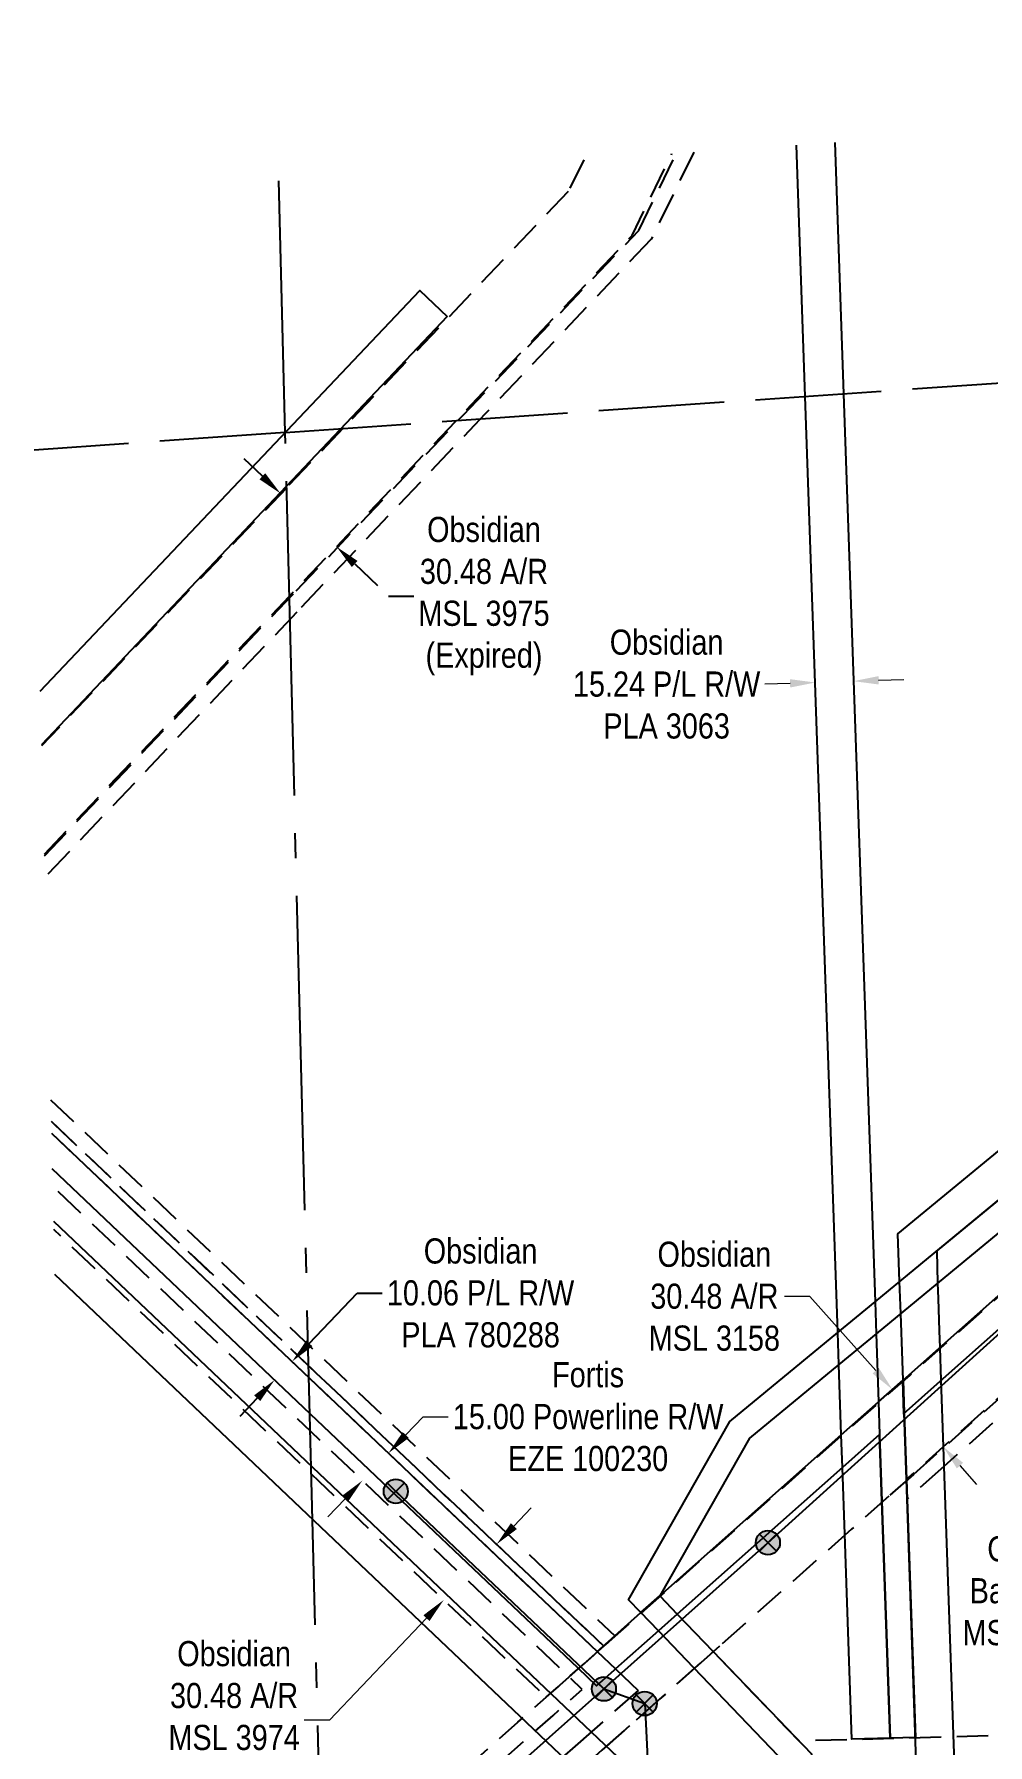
# Model space of a CAD drawing. Extents: x 623995 to 631000, y 5840139 to 5844688.
# Drawn here: x 624875 to 625255, y 5841403 to 5842083 of the extents above; entities that cross this region are included whole.
import ezdxf

# ---------------------------------------------------------------- set-up
doc = ezdxf.new("R2010")
doc.units = 0
doc.header["$LTSCALE"] = 5
doc.header["$PDSIZE"] = 0.5
for name, pattern in [('foc-ACCESSROAD', [3.75, 2.5, -1.25]), ('foc-FLOWLINE', [3.75, 2.5, -1.25]), ('foc-QUARTERLINE', [33, 25, -3, 2, -3]), ('foc-UNSURVEYED', [12.5, 10, -2.5]), ('POWERLINE5', [7.8, 2.4, -0.6, 0.6, -0.6, 0.6, -0.6, 2.4])]:
    doc.linetypes.add(name, pattern=pattern)
doc.layers.get('Defpoints').update_dxf_attribs({"color": 9})
for name, color, linetype in [('AS-POWER', 104, 'foc-POWER'), ('AS-POWER-EXISTING', 72, 'POWERLINE5'), ('C-RW', 13, 'Continuous'), ('C-WS', 13, 'foc-ACCESSROAD'), ('F-EZE', 190, 'foc-FLOWLINE'), ('L-QSEC', 8, 'foc-QUARTERLINE'), ('L-USEC', 7, 'foc-UNSURVEYED')]:
    doc.layers.add(name, color=color, linetype=linetype)
for name, color, linetype, lineweight in [('C-AR-T', 13, 'Continuous', 9), ('C-RW-T', 13, 'Continuous', 9), ('C-WS-T', 13, 'Continuous', 9), ('F-EZE-T', 190, 'Continuous', 9)]:
    doc.layers.add(name, color=color, linetype=linetype, lineweight=lineweight)
doc.styles.add('80CG', font='ARIALN.TTF', dxfattribs={"height": 10})
doc.styles.add('foc-LtypeFont', font='ARIALN.TTF', dxfattribs={"height": 7.35})
doc.linetypes.add('foc-POWER', pattern='A,6,-1,["P",foc-LtypeFont,S=0.2,R=0,X=-0.625,Y=-0.75],-1.24,4', length=12.24)
doc.dimstyles.new('Compass 5 000', dxfattribs={"dimscale": 5, "dimtxt": 9, "dimasz": 2, "dimexe": 0.2, "dimexo": 0.0625, "dimgap": 0.5, "dimtad": 0, "dimtih": 1, "dimtoh": 1, "dimzin": 0, "dimdsep": 46, "dimtxsty": '80CG', "dimcen": 0.1, "dimse1": 1, "dimse2": 1, "dimclrd": 256, "dimclrt": 256, "dimaunit": 1, "dimadec": 4, "dimazin": 0, "dimtfac": 0.06, "dimtofl": 0, "dimtmove": 0, "dimatfit": 1, "dimfxl": 0.2, "dimtolj": 1, "dimtzin": 0, "dimlwd": -1, "dimarcsym": 0})

# ---------------------------------------------------------------- blocks, each defined once
blk = doc.blocks.new('*D522')
at = {"layer": 'C-AR-T', "transparency": 16777216}
for p, q in [((625183.77, 5841580.94), (625173.77, 5841580.94)), ((625209.99, 5841551.39), (625183.77, 5841580.94)), ((625243.51, 5841513.61), (625250.14, 5841506.13))]:
    blk.add_line(p, q, dxfattribs=at)
for points in [[(625211.24, 5841552.49), (625208.75, 5841550.28), (625216.63, 5841543.91)], [(625244.75, 5841514.72), (625242.26, 5841512.51), (625236.87, 5841521.09)]]:
    blk.add_solid(points, dxfattribs=at)
at = {"layer": 'Defpoints', "color": 0, "transparency": 16777216}
for p in [(625216.63, 5841543.91), (625165.42, 5841498.48), (625185.66, 5841475.66)]:
    blk.add_point(p, dxfattribs=at)
at = {"layer": 'C-AR-T', "transparency": 16777216, "insert": (625145.84, 5841580.94), "char_height": 10, "attachment_point": 5, "style": '80CG'}
blk.add_mtext('\\A1;Obsidian\\P30.48 A/R\\PMSL 3158', dxfattribs=at)
blk = doc.blocks.new('*D532')
at = {"layer": 'C-RW-T', "transparency": 16777216}
for p, q in [((625211.17, 5841825.95), (625221.17, 5841826.29)), ((625175.94, 5841824.72), (625165.95, 5841824.38))]:
    blk.add_line(p, q, dxfattribs=at)
for points in [[(625175.89, 5841826.39), (625176, 5841823.06), (625185.94, 5841825.07)], [(625211.11, 5841827.61), (625211.23, 5841824.28), (625201.18, 5841825.6)]]:
    blk.add_solid(points, dxfattribs=at)
at = {"layer": 'Defpoints', "color": 0, "transparency": 16777216}
for p in [(625185.94, 5841825.07), (625185.94, 5841824.98), (625201.18, 5841825.51)]:
    blk.add_point(p, dxfattribs=at)
at = {"layer": 'C-RW-T', "transparency": 16777216, "insert": (625126.86, 5841824.38), "char_height": 10, "attachment_point": 5, "style": '80CG'}
blk.add_mtext('\\A1;Obsidian\\P15.24 P/L R/W\\PPLA 3063', dxfattribs=at)
blk = doc.blocks.new('*D539')
at = {"layer": 'C-WS-T', "transparency": 16777216}
for p, q in [((625066.13, 5841489.56), (625073.02, 5841496.81)), ((625031.35, 5841452.95), (624992.77, 5841412.34)), ((624992.77, 5841412.34), (624982.77, 5841412.34))]:
    blk.add_line(p, q, dxfattribs=at)
for points in [[(625064.92, 5841490.71), (625067.34, 5841488.41), (625059.25, 5841482.31)], [(625030.14, 5841454.1), (625032.56, 5841451.8), (625038.24, 5841460.2)]]:
    blk.add_solid(points, dxfattribs=at)
at = {"layer": 'Defpoints', "color": 0, "transparency": 16777216}
for p in [(625038.24, 5841460.2), (625085.25, 5841457.6), (625064.25, 5841435.49)]:
    blk.add_point(p, dxfattribs=at)
at = {"layer": 'C-WS-T', "transparency": 16777216, "insert": (624954.87, 5841412.34), "char_height": 10, "attachment_point": 5, "style": '80CG'}
blk.add_mtext('\\A1;Obsidian\\P30.48 A/R\\PMSL 3974\\P(Expired)', dxfattribs=at)
blk = doc.blocks.new('*D540')
at = {"layer": 'C-WS', "transparency": 16777216}
for p, q in [((624966.11, 5841907.1), (624958.86, 5841913.99)), ((625002.82, 5841872.22), (625016.28, 5841859.43)), ((625016.28, 5841859.43), (625026.28, 5841859.43))]:
    blk.add_line(p, q, dxfattribs=at)
for points in [[(624967.26, 5841908.31), (624964.96, 5841905.89), (624973.36, 5841900.21)], [(625003.97, 5841873.42), (625001.68, 5841871.01), (624995.57, 5841879.1)]]:
    blk.add_solid(points, dxfattribs=at)
at = {"layer": 'Defpoints', "color": 0, "transparency": 16777216}
for p in [(624995.57, 5841879.1), (624916.77, 5841840.65), (624938.98, 5841819.54)]:
    blk.add_point(p, dxfattribs=at)
at = {"layer": 'C-WS', "transparency": 16777216, "insert": (625054.23, 5841859.43), "char_height": 10, "attachment_point": 5, "style": '80CG'}
blk.add_mtext('\\A1;Obsidian\\P30.48 A/R\\PMSL 3975\\P(Expired)', dxfattribs=at)
blk = doc.blocks.new('*D542')
at = {"layer": 'C-RW', "transparency": 16777216}
for p, q in [((624984.78, 5841562.23), (625003.8, 5841582.25)), ((625003.8, 5841582.25), (625013.8, 5841582.25)), ((624964.07, 5841540.43), (624957.18, 5841533.18))]:
    blk.add_line(p, q, dxfattribs=at)
for points in [[(624983.57, 5841563.37), (624985.99, 5841561.08), (624977.89, 5841554.98)], [(624962.86, 5841541.58), (624965.28, 5841539.28), (624970.96, 5841547.68)]]:
    blk.add_solid(points, dxfattribs=at)
at = {"layer": 'Defpoints', "color": 0, "transparency": 16777216}
for p in [(624977.89, 5841554.98), (625026.04, 5841509.24), (625019.1, 5841501.94)]:
    blk.add_point(p, dxfattribs=at)
at = {"layer": 'C-RW', "transparency": 16777216, "insert": (625052.89, 5841582.25), "char_height": 10, "attachment_point": 5, "style": '80CG'}
blk.add_mtext('\\A1;Obsidian\\P10.06 P/L R/W\\PPLA 780288', dxfattribs=at)
blk = doc.blocks.new('*D553')
at = {"layer": 'Defpoints', "color": 0, "transparency": 16777216}
for p in [(625014.4, 5841520.3), (625016.23, 5841518.55), (625004.05, 5841509.43)]:
    blk.add_point(p, dxfattribs=at)
at = {"layer": 'F-EZE-T', "transparency": 16777216}
for p, q in [((625023.12, 5841525.8), (625030.02, 5841533.04)), ((625030.02, 5841533.04), (625040.02, 5841533.04)), ((624998.99, 5841500.44), (624992.1, 5841493.19))]:
    blk.add_line(p, q, dxfattribs=at)
for points in [[(625021.92, 5841526.95), (625024.33, 5841524.65), (625016.23, 5841518.55)], [(624997.78, 5841501.59), (625000.2, 5841499.29), (625005.88, 5841507.68)]]:
    blk.add_solid(points, dxfattribs=at)
at = {"layer": 'F-EZE-T', "transparency": 16777216, "insert": (625095.65, 5841533.04), "char_height": 10, "attachment_point": 5, "style": '80CG'}
blk.add_mtext('\\A1;Fortis\\P15.00 Powerline R/W\\PEZE 100230', dxfattribs=at)
blk = doc.blocks.new('POWERPOLE')
h = blk.add_hatch(color=255)
edge = h.paths.add_edge_path()
edge.add_arc((0, 0), 0.96, 0, 360)
at = {"linetype": 'Continuous'}
for p, q in [((0.68, -0.68), (-0.68, 0.68)), ((-0.68, -0.68), (0.68, 0.68))]:
    blk.add_line(p, q, dxfattribs=at)
blk.add_circle((0, 0), 0.96, dxfattribs=at)

msp = doc.modelspace()

# ---------------------------------------------------------------- linework, layer by layer
at = {"layer": 'AS-POWER', "flags": 128}
for points in [[(625016.717, 5841349.036), (625101.925, 5841424.804), (625167.141, 5841482.964), (625259.721, 5841566.656)], [(625019.169, 5841503.383), (625101.925, 5841424.804), (625118.132, 5841418.998), (625123.569, 5841307.407)]]:
    msp.add_lwpolyline(points, dxfattribs=at)
at = {"layer": 'C-RW', "flags": 128}
for points in [[(625822.866, 5842081.639), (625813.007, 5842072.892), (625783.52, 5842046.73), (625701.98, 5841974.387), (625675.167, 5841950.598), (625659.962, 5841937.107), (625622.427, 5841903.806), (625505.412, 5841799.988), (625327.722, 5841642.339), (625235.168, 5841560.223), (625220.603, 5841547.301), (625221.056, 5841534.253), (625235.62, 5841547.175), (625334.399, 5841634.814), (625512.089, 5841792.463), (625629.104, 5841896.281), (625718.427, 5841975.527), (625783.86, 5842033.583), (625813.347, 5842059.744), (625838.481, 5842082.043)], [(625193.731, 5842039.885), (625197.2, 5841939.909), (625209.729, 5841578.744), (625210.168, 5841566.069), (625211.108, 5841539), (625211.561, 5841525.948), (625212.48, 5841499.446)], [(624877.804, 5841821.593), (625028.67, 5841980.985), (625039.56, 5841970.677)], [(625280.178, 5841636.882), (625234.246, 5841598.977), (625234.6, 5841586.231), (625234.772, 5841580.06), (625235.215, 5841567.281), (625235.447, 5841560.594), (625235.9, 5841547.541), (625236.819, 5841521.039), (625237.089, 5841513.252), (625244.322, 5841303.915), (625185.69, 5841303.3), (625185.533, 5841318.294), (625228.805, 5841318.748), (625222.52, 5841500.327), (625222.25, 5841508.114), (625221.331, 5841534.614), (625220.877, 5841547.667), (625220.615, 5841555.232), (625219.959, 5841574.149), (625219.519, 5841586.824), (625218.863, 5841605.743), (625272.72, 5841650.188)], [(624882.221, 5841645.871), (624984.872, 5841548.347), (625099.206, 5841439.719), (625103.713, 5841443.718), (625116.613, 5841455.163), (625124.14, 5841461.841), (625196.306, 5841525.867), (625211.108, 5841539), (625220.877, 5841547.667), (625221.33, 5841534.614), (625222.25, 5841508.114), (625222.52, 5841500.327), (625225.801, 5841405.47), (625215.74, 5841405.192), (625212.48, 5841499.446), (625211.561, 5841525.948), (625196.759, 5841512.814), (625131.11, 5841454.569), (625123.583, 5841447.892), (625106.528, 5841432.762), (625105.885, 5841432.19), (625098.973, 5841426.058), (625091.65, 5841433.016), (624985.237, 5841534.113), (624882.578, 5841631.65)], [(625285.174, 5841627.969), (625210.168, 5841566.069), (625195.336, 5841553.83), (625159.854, 5841524.549), (625124.14, 5841461.841), (625131.11, 5841454.569), (625145.26, 5841439.808), (625184.448, 5841398.925), (625185.09, 5841347.416), (625175.034, 5841347.291), (625174.442, 5841394.832), (625137.733, 5841433.13), (625123.583, 5841447.892), (625116.613, 5841455.163), (625111.692, 5841460.298), (625152.03, 5841531.13), (625194.896, 5841566.504), (625209.729, 5841578.744), (625280.178, 5841636.882)]]:
    msp.add_lwpolyline(points, dxfattribs=at)
at = {"layer": 'C-RW'}
for points in [[(625212.48, 5841499.446), (625215.74, 5841405.192), (625200.497, 5841404.771), (625197.678, 5841486.314), (625196.759, 5841512.814), (625196.306, 5841525.867), (625195.336, 5841553.83), (625194.896, 5841566.504), (625181.978, 5841938.855), (625178.51, 5842038.831)], [(625039.56, 5841970.677), (624878.338, 5841800.345)], [(624883.102, 5841610.803), (625125.902, 5841380.121), (625125.755, 5841300.324), (625115.64, 5841255.081), (625124.095, 5841213.575), (625146.695, 5841195.496), (625191.059, 5841196.646), (625186.06, 5841270.94), (625185.51, 5841318.271), (625205.501, 5841318.504), (625206.045, 5841271.728), (625212.068, 5841182.22), (625192.551, 5841181.685), (625141.607, 5841180.365), (625110.487, 5841205.259), (625100.308, 5841255.227), (625110.764, 5841301.993), (625110.896, 5841373.695), (624883.635, 5841589.614)]]:
    msp.add_lwpolyline(points, dxfattribs=at)
at = {"layer": 'C-WS', "flags": 128}
for points in [[(624892.022, 5841255.934), (624992.741, 5841345.135), (625032.258, 5841380.134), (625043.483, 5841390.075), (625067.703, 5841411.526), (625078.97, 5841421.505), (625090.609, 5841431.814), (625094.324, 5841435.103), (625101.885, 5841441.8), (625106.396, 5841445.795), (625119.307, 5841457.228), (625126.839, 5841463.9), (625199.062, 5841527.863), (625213.874, 5841540.982), (625223.652, 5841549.642), (625330.892, 5841644.62), (625508.783, 5841802.17), (625625.931, 5841905.923), (625663.509, 5841939.203), (625678.731, 5841952.685), (625705.574, 5841976.459), (625787.207, 5842048.756), (625816.728, 5842074.903), (625824.378, 5842081.678)], [(624879.431, 5841756.861), (624976.895, 5841859.444), (625043.24, 5841929.272), (625113.102, 5842002.805), (625128.996, 5842035.402)], [(624882.101, 5841650.611), (624987.551, 5841550.428), (625101.885, 5841441.8), (625094.329, 5841435.097), (625090.617, 5841431.804), (625078.988, 5841421.485), (624988.659, 5841507.307), (624883.185, 5841607.516)]]:
    msp.add_lwpolyline(points, dxfattribs=at)
at = {"layer": 'C-WS'}
for points in [[(625871.762, 5842082.904), (625817.723, 5842035.045), (625788.203, 5842008.899), (625755.427, 5841979.871), (625646.151, 5841883.092), (625625.423, 5841864.733), (625617.866, 5841858.04), (625617.375, 5841857.606), (625593.335, 5841836.314), (625529.005, 5841779.339), (625224.99, 5841510.087), (625215.212, 5841501.427), (625200.399, 5841488.309), (625147.939, 5841441.848), (625140.407, 5841435.177), (625124.057, 5841420.696), (625101.143, 5841400.402), (625089.874, 5841390.423), (625052.505, 5841357.326), (624993.73, 5841305.272), (624893.024, 5841216.083)], [(625093.88, 5842032.97), (625087.751, 5842020.401), (624998.207, 5841926.157), (624975.789, 5841902.557), (624878.349, 5841799.912)]]:
    msp.add_lwpolyline(points, dxfattribs=at)
at = {"layer": 'C-WS', "flags": 128}
msp.add_lwpolyline([(625102.909, 5841401.966), (625145.432, 5841439.628), (625179.402, 5841404.189), (625269.337, 5841406.672), (625272.303, 5841284.858), (625205.896, 5841284.127), (625206.045, 5841271.728), (625211.066, 5841197.107), (625146.695, 5841195.496), (625124.095, 5841213.575), (625115.64, 5841255.081), (625125.755, 5841300.324), (625125.902, 5841380.121), (625102.909, 5841401.966)], close=True, dxfattribs=at)
at = {"layer": 'F-EZE'}
for points in [[(624879.449, 5841756.135), (624979.563, 5841861.507), (625045.907, 5841931.334), (625115.768, 5842004.867), (625130.715, 5842035.521)], [(625137.627, 5842035.999), (625120.758, 5842001.403), (625054.771, 5841931.947), (624979.781, 5841853.02), (624879.662, 5841747.643)], [(625106.393, 5841445.799), (625101.885, 5841441.8), (624987.551, 5841550.428), (624882.101, 5841650.612)], [(624882.221, 5841645.871), (624984.872, 5841548.347), (625099.206, 5841439.719), (625106.528, 5841432.762), (625115.522, 5841424.218), (625092.619, 5841403.907), (625081.358, 5841393.92), (624990.897, 5841313.701), (624892.758, 5841226.671)]]:
    msp.add_lwpolyline(points, dxfattribs=at)
at = {"layer": 'F-EZE', "flags": 128}
msp.add_lwpolyline([(625237.089, 5841513.252), (625222.52, 5841500.327), (625222.25, 5841508.114), (625236.819, 5841521.039), (625526.03, 5841777.632), (625590.31, 5841834.663), (625592.53, 5841828.607), (625530.014, 5841773.141), (625237.089, 5841513.252)], close=True, dxfattribs=at)
for points in [[(624881.888, 5841659.097), (624987.333, 5841558.916), (625106.393, 5841445.799)], [(624892.265, 5841246.27), (624990.394, 5841333.3), (625070.441, 5841404.293), (625081.702, 5841414.279), (625093.334, 5841424.596), (625087.938, 5841429.723), (624985.417, 5841527.127), (624882.753, 5841624.669)]]:
    msp.add_lwpolyline(points, dxfattribs=at)
at = {"layer": 'L-QSEC'}
for p, q in [((624975.211, 5841924.548), (624972.642, 5842024.573)), ((624995.424, 5841120.386), (624975.211, 5841924.548))]:
    msp.add_line(p, q, dxfattribs=at)
at = {"layer": 'L-USEC'}
for q in [(625785.718, 5841980.682), (624875.392, 5841917.526)]:
    msp.add_line((624975.211, 5841924.548), q, dxfattribs=at)

# ---------------------------------------------------------------- block references
at = {"layer": 'AS-POWER-EXISTING', "color": 2, "xscale": 5, "yscale": 5, "zscale": 5}
for p in [(625019.169, 5841503.383), (625167.141, 5841482.964), (625101.925, 5841424.804), (625118.132, 5841418.998)]:
    msp.add_blockref('POWERPOLE', p, dxfattribs=at)

# ---------------------------------------------------------------- texts
at = {"layer": 'C-AR-T', "insert": (625276.994, 5841463.794), "char_height": 10, "width": 81.73431, "attachment_point": 5, "style": '80CG'}
msp.add_mtext('\\A1;Obsidian \\PBattery Site \\PMSL 240893', dxfattribs=at)

# ---------------------------------------------------------------- dimensions: what is measured, and where the dimension line sits
at = {"layer": 'C-AR-T'}
dim = msp.add_linear_dim(base=(625216.629, 5841543.907), p1=(625185.662, 5841475.663), p2=(625165.422, 5841498.476), angle=131.579376, text='Obsidian\\P30.48 A/R\\PMSL 3158', dimstyle='Compass 5 000', dxfattribs=at)
dim.commit()
dim.dimension.update_dxf_attribs({"geometry": '*D522', "text_midpoint": (625145.844, 5841580.944), "dimtype": 161})
at = {"layer": 'C-RW', "color": 2}
dim = msp.add_linear_dim(base=(624977.893, 5841554.977), p1=(625019.104, 5841501.938), p2=(625026.037, 5841509.236), angle=46.465983, text='Obsidian\\P10.06 P/L R/W\\PPLA 780288', dimstyle='Compass 5 000', dxfattribs=at)
dim.commit()
dim.dimension.update_dxf_attribs({"geometry": '*D542', "text_midpoint": (625052.888, 5841582.247), "dimtype": 161})
at = {"layer": 'C-RW-T'}
dim = msp.add_aligned_dim(p1=(625201.181, 5841825.51), p2=(625185.941, 5841824.981), distance=-0.089, text='Obsidian\\P15.24 P/L R/W\\PPLA 3063', dimstyle='Compass 5 000', dxfattribs=at)
dim.commit()
dim.dimension.update_dxf_attribs({"geometry": '*D532', "text_midpoint": (625126.864, 5841824.377)})
at = {"layer": 'C-WS'}
dim = msp.add_linear_dim(base=(624995.574, 5841879.104), p1=(624916.768, 5841840.646), p2=(624938.982, 5841819.54), angle=316.465877, text='Obsidian\\P30.48 A/R\\PMSL 3975\\P(Expired)', dimstyle='Compass 5 000', dxfattribs=at)
dim.commit()
dim.dimension.update_dxf_attribs({"geometry": '*D540', "text_midpoint": (625054.225, 5841859.432), "dimtype": 161})
at = {"layer": 'C-WS-T', "color": 2}
dim = msp.add_linear_dim(base=(625038.238, 5841460.201), p1=(625085.252, 5841457.603), p2=(625064.245, 5841435.492), angle=226.465788, text='Obsidian\\P30.48 A/R\\PMSL 3974\\P(Expired)', dimstyle='Compass 5 000', dxfattribs=at)
dim.commit()
dim.dimension.update_dxf_attribs({"geometry": '*D539', "text_midpoint": (624954.865, 5841412.343), "dimtype": 161})
at = {"layer": 'F-EZE-T', "color": 2}
dim = msp.add_aligned_dim(p1=(625004.049, 5841509.427), p2=(625014.396, 5841520.299), distance=-2.532, text='Fortis\\P15.00 Powerline R/W\\PEZE 100230', dimstyle='Compass 5 000', dxfattribs=at)
dim.commit()
dim.dimension.update_dxf_attribs({"geometry": '*D553', "text_midpoint": (625095.653, 5841533.04)})

doc.saveas('drawing.dxf')
